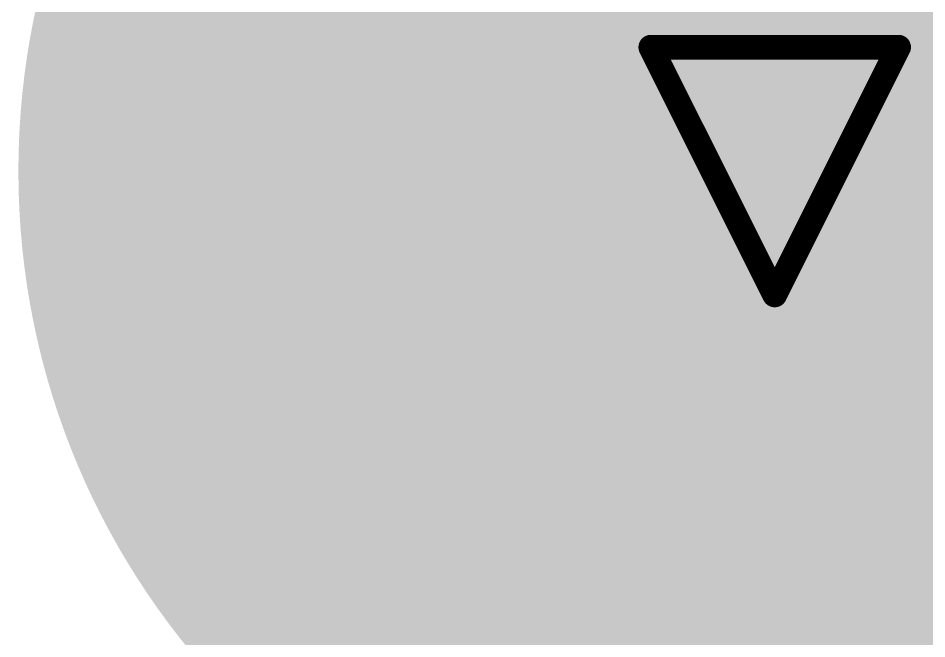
# Model space of a CAD drawing. Header units: inches. Extents: x -2 to 289, y -4 to 187.
# Drawn here: x 88.774 to 90.637, y -0.583 to 0.69 of the extents above; entities that cross this region are included whole.
import ezdxf

# ---------------------------------------------------------------- set-up
doc = ezdxf.new("R2010")
doc.units = ezdxf.units.IN
for name, color, linetype in [('Bottom Layer', 5, 'Continuous'), ('Bottom Solder', 6, 'Continuous'), ('Drill Drawing', 1, 'Continuous'), ('Layer 1', 16, 'Continuous'), ('Layer 2', 76, 'Continuous'), ('Multi-Layer', 9, 'Continuous'), ('Pad Holes', 156, 'Continuous'), ('Top Layer', 1, 'Continuous'), ('Top Solder', 216, 'Continuous')]:
    doc.layers.add(name, color=color, linetype=linetype)

# ---------------------------------------------------------------- blocks, each defined once
blk = doc.blocks.new('DB2ERM_5_08_14P_GN_215')
at = {"layer": 'Bottom Layer'}
h = blk.add_hatch(color=5, dxfattribs=at)
edge = h.paths.add_edge_path()
edge.add_arc((22.86, 0), 1.5, 0, 360)
at = {"layer": 'Bottom Solder'}
h = blk.add_hatch(color=6, dxfattribs=at)
edge = h.paths.add_edge_path()
edge.add_arc((22.86, 0), 1.5508, 0, 360)
at = {"layer": 'Layer 1'}
h = blk.add_hatch(color=16, dxfattribs=at)
edge = h.paths.add_edge_path()
edge.add_arc((22.86, 0), 1.5, 0, 360)
at = {"layer": 'Layer 2'}
h = blk.add_hatch(color=76, dxfattribs=at)
edge = h.paths.add_edge_path()
edge.add_arc((22.86, 0), 1.5, 0, 360)
at = {"layer": 'Multi-Layer'}
h = blk.add_hatch(color=9, dxfattribs=at)
edge = h.paths.add_edge_path()
edge.add_arc((22.86, 0), 1.5, 0, 360)
at = {"layer": 'Pad Holes'}
h = blk.add_hatch(color=7, dxfattribs=at)
edge = h.paths.add_edge_path()
edge.add_arc((22.86, 0), 0.95, 0, 360)
at = {"layer": 'Top Layer'}
h = blk.add_hatch(color=1, dxfattribs=at)
edge = h.paths.add_edge_path()
edge.add_arc((22.86, 0), 1.5, 0, 360)
at = {"layer": 'Top Solder'}
h = blk.add_hatch(color=216, dxfattribs=at)
edge = h.paths.add_edge_path()
edge.add_arc((22.86, 0), 1.5508, 0, 360)

msp = doc.modelspace()

# ---------------------------------------------------------------- linework, layer by layer
at = {"layer": 'Drill Drawing', "const_width": 0.0508}
for points in [[(90.071, 0.6305), (90.579, 0.6305)], [(90.071, 0.6305), (90.325, 0.1225)], [(90.325, 0.1225), (90.579, 0.6305)]]:
    msp.add_lwpolyline(points, dxfattribs=at)
at = {"layer": 'Drill Drawing', "const_width": 0.0254}
for points in [[(90.0583, 0.6305, 1), (90.0837, 0.6305, 1)], [(90.0583, 0.6305, 1), (90.0837, 0.6305, 1)], [(90.5663, 0.6305, 1), (90.5917, 0.6305, 1)], [(90.5663, 0.6305, 1), (90.5917, 0.6305, 1)], [(90.3123, 0.1225, 1), (90.3377, 0.1225, 1)], [(90.3123, 0.1225, 1), (90.3377, 0.1225, 1)]]:
    msp.add_lwpolyline(points, format="xyb", close=True, dxfattribs=at)

# ---------------------------------------------------------------- block references
msp.add_blockref('DB2ERM_5_08_14P_GN_215', (67.465, 0.3765))

doc.saveas('drawing.dxf')
